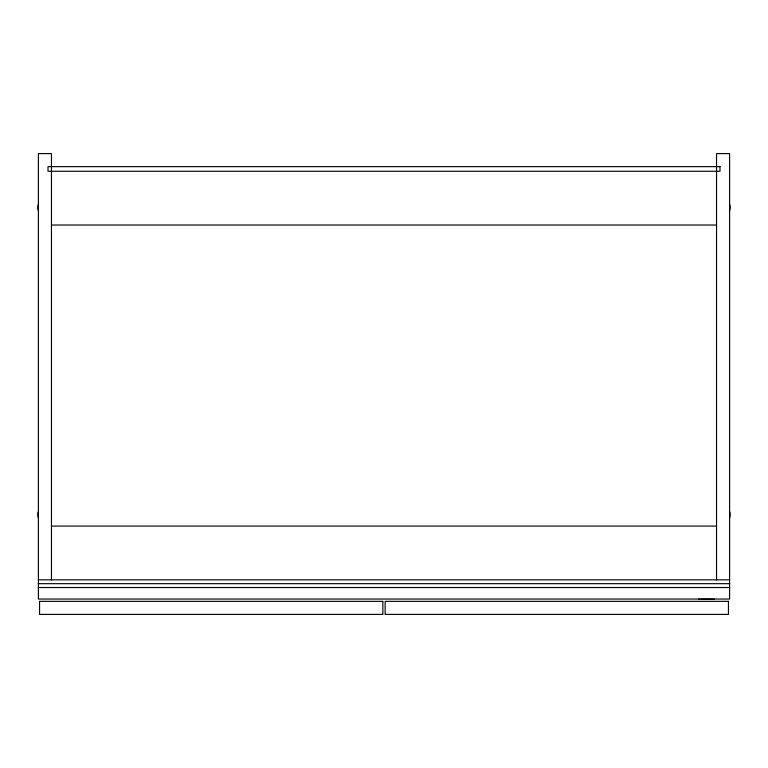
<?xml version="1.0" encoding="UTF-8"?>
<svg xmlns="http://www.w3.org/2000/svg" width="768" height="768" viewBox="0 0 768 768"><rect width="100%" height="100%" fill="white"/><g stroke="black" fill="none" stroke-linecap="round" stroke-linejoin="round"><path stroke-width="1.15" d="M51.456 225.024L716.544 225.024M51.456 526.08L716.544 526.08M38.4 579.84L729.6 579.84M38.4 583.68L729.6 583.68M38.4 587.52L729.6 587.52M698.63 599.222L714.451 599.222M716.544 579.84L716.544 153.6L729.6 153.6L729.6 599.04L38.4 599.04L38.4 153.6L51.456 153.6L51.456 579.84M38.467 210.499A23.174 23.174 0 0 1 38.467 204.48M38.362 210.509A23.174 23.174 0 0 1 38.352 204.47M729.533 204.48A23.174 23.174 0 0 1 729.533 210.499M729.61 204.47A23.107 23.107 0 0 1 729.629 210.509M729.533 511.68A23.174 23.174 0 0 1 729.533 517.699M729.61 511.67A23.107 23.107 0 0 1 729.629 517.709M38.467 517.699A23.174 23.174 0 0 1 38.467 511.68M38.362 517.709A23.174 23.174 0 0 1 38.352 511.67M720 166.656L48 166.656L48 171.264L720 171.264L720 166.656M382.848 601.344L39.552 601.344L39.552 614.4L382.848 614.4L382.848 601.344M728.448 601.344L385.152 601.344L385.152 614.4L728.448 614.4L728.448 601.344"/></g></svg>
